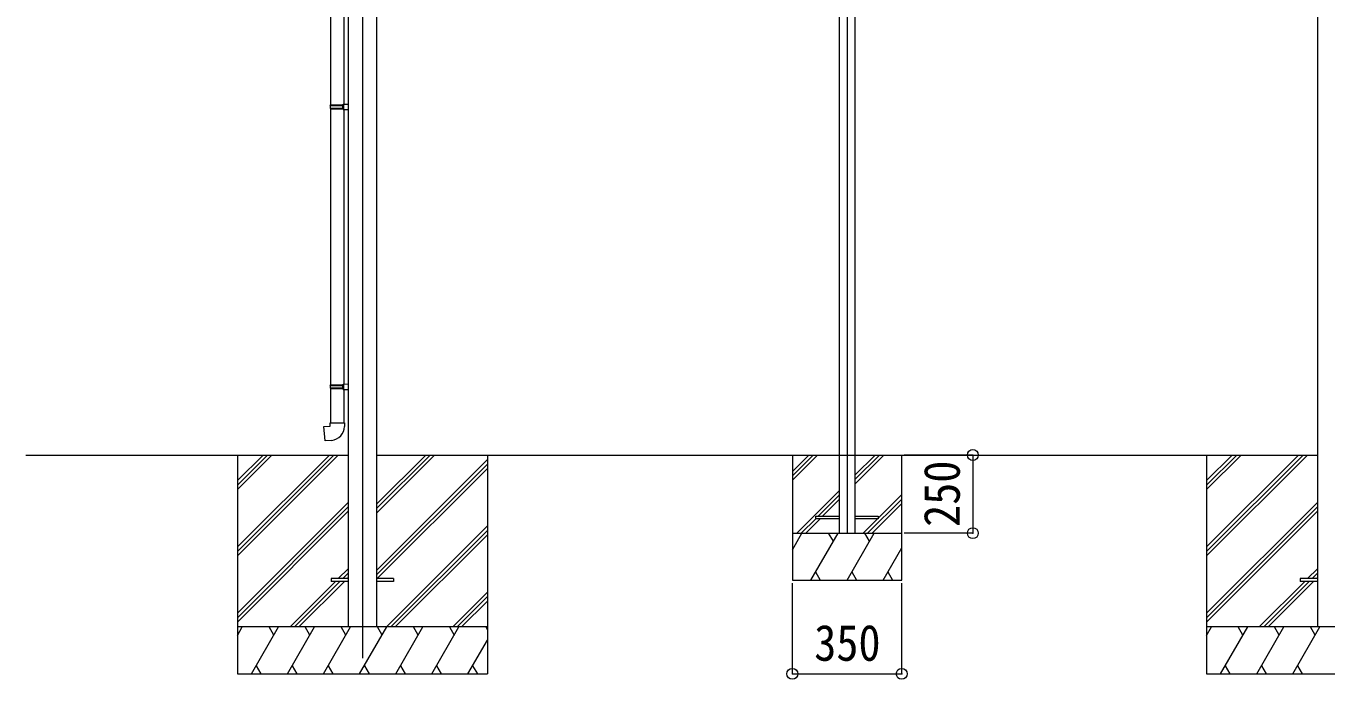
# Model space of a CAD drawing. Units: millimetres at full size, sheet at 1:35. Extents: x -9783 to 9892, y -6828 to 6752.
# Drawn here: x -2590 to 1568, y -1814 to 262 of the extents above; entities that cross this region are included whole.
import ezdxf
from ezdxf.enums import TextEntityAlignment as Align

# ---------------------------------------------------------------- set-up
doc = ezdxf.new("R2010")
doc.units = ezdxf.units.MM
doc.header["$LTSCALE"] = 35
doc.header["$PDMODE"] = 32
doc.header["$PDSIZE"] = 35
for name, color, linetype, lineweight in [('0-0_0', 7, 'Continuous', 9), ('0-1_本体', 4, 'Continuous', 9), ('0-2_部品', 7, 'Continuous', 9), ('0-8_PARTS2', 2, 'Continuous', 9), ('1-0_FRAME', 7, 'Continuous', 9), ('1-1_GLASS', 4, 'Continuous', 9), ('1-2_GLASS_SEAL', 7, 'Continuous', 9), ('1-8', 2, 'Continuous', 9), ('1-A', 6, 'Continuous', 9)]:
    doc.layers.add(name, color=color, linetype=linetype, lineweight=lineweight)
doc.styles.add('ＭＳ ゴシック', font='')
doc.styles.get('ＭＳ ゴシック').set_extended_font_data('MS Gothic')

msp = doc.modelspace()

# ---------------------------------------------------------------- linework, layer by layer
at = {"layer": '0-0_0'}
for p, q in [((-2589.89, -1110.56), (-1559.09, -1110.56)), ((-1913.89, -1110.56), (-1913.89, -1810.56)), ((-1913.89, -1404.74), (-1619.71, -1110.56)), ((-1913.89, -1418.88), (-1605.57, -1110.56)), ((-1913.89, -1433.02), (-1591.42, -1110.56)), ((-1913.89, -1220.89), (-1803.56, -1110.56)), ((-1913.89, -1206.75), (-1817.7, -1110.56)), ((-1913.89, -1192.61), (-1831.84, -1110.56)), ((-1468.69, -1296.19), (-1283.06, -1110.56)), ((-1468.69, -1282.05), (-1297.2, -1110.56)), ((-1468.69, -1267.91), (-1311.34, -1110.56)), ((-1468.69, -1110.56), (1540.91, -1110.56)), ((-1113.89, -1110.56), (-1113.89, -1810.56)), ((1186.11, -1110.56), (1186.11, -1810.56)), ((1186.11, -1404.74), (1480.29, -1110.56)), ((1186.11, -1418.88), (1494.43, -1110.56)), ((1186.11, -1433.02), (1508.58, -1110.56)), ((1186.11, -1220.89), (1296.44, -1110.56)), ((1186.11, -1206.75), (1282.3, -1110.56)), ((1186.11, -1192.61), (1268.16, -1110.56)), ((-1468.69, -1480.04), (-1113.89, -1125.24)), ((-1468.69, -1494.18), (-1113.89, -1139.38)), ((-1466.43, -1506.06), (-1113.89, -1153.53)), ((-1913.89, -1616.87), (-1559.09, -1262.07)), ((-1913.89, -1631.01), (-1559.09, -1276.21)), ((1186.11, -1616.87), (1540.91, -1262.07)), ((1186.11, -1631.01), (1540.91, -1276.21)), ((-1913.89, -1645.16), (-1559.09, -1290.36)), ((1186.11, -1645.16), (1540.91, -1290.36)), ((-1437.08, -1660.56), (-1113.89, -1337.37)), ((-1422.94, -1660.56), (-1113.89, -1351.51)), ((-1408.79, -1660.56), (-1113.89, -1365.66)), ((-1590.95, -1506.06), (-1559.09, -1474.2)), ((-1576.8, -1506.06), (-1559.09, -1488.35)), ((1509.05, -1506.06), (1540.91, -1474.2)), ((1523.2, -1506.06), (1540.91, -1488.35)), ((-1745.45, -1660.56), (-1599.95, -1515.06)), ((-1731.3, -1660.56), (-1585.8, -1515.06)), ((-1717.16, -1660.56), (-1571.66, -1515.06)), ((-1562.66, -1506.06), (-1559.09, -1502.49)), ((1354.55, -1660.56), (1500.05, -1515.06)), ((1368.7, -1660.56), (1514.2, -1515.06)), ((1382.84, -1660.56), (1528.34, -1515.06)), ((1537.34, -1506.06), (1540.91, -1502.49)), ((-1224.95, -1660.56), (-1113.89, -1549.5)), ((-1210.8, -1660.56), (-1113.89, -1563.65)), ((-1196.66, -1660.56), (-1113.89, -1577.79)), ((-1113.89, -1660.56), (-1913.89, -1660.56)), ((-1913.89, -1688.06), (-1898.01, -1660.56)), ((-1869.14, -1810.56), (-1782.54, -1660.56)), ((-1797.54, -1686.54), (-1812.54, -1660.56)), ((-1753.67, -1810.56), (-1667.07, -1660.56)), ((-1682.07, -1686.54), (-1697.07, -1660.56)), ((-1638.2, -1810.56), (-1551.6, -1660.56)), ((-1566.6, -1686.54), (-1581.6, -1660.56)), ((-1522.73, -1810.56), (-1436.13, -1660.56)), ((-1451.13, -1686.54), (-1466.13, -1660.56)), ((-1407.26, -1810.56), (-1320.66, -1660.56)), ((-1335.66, -1686.54), (-1350.66, -1660.56)), ((-1291.79, -1810.56), (-1205.19, -1660.56)), ((-1235.19, -1660.56), (-1220.19, -1686.54)), ((-1119.72, -1660.56), (-1113.89, -1670.66)), ((1986.11, -1660.56), (1186.11, -1660.56)), ((1186.11, -1688.06), (1201.99, -1660.56)), ((1230.86, -1810.56), (1317.46, -1660.56)), ((1302.46, -1686.54), (1287.46, -1660.56)), ((1346.33, -1810.56), (1432.93, -1660.56)), ((1417.93, -1686.54), (1402.93, -1660.56)), ((1461.8, -1810.56), (1548.4, -1660.56)), ((1533.4, -1686.54), (1518.4, -1660.56)), ((-1176.32, -1810.56), (-1113.89, -1702.42)), ((-1854.14, -1784.58), (-1839.14, -1810.56)), ((-1738.67, -1784.58), (-1723.67, -1810.56)), ((-1623.2, -1784.58), (-1608.2, -1810.56)), ((-1507.73, -1784.58), (-1492.73, -1810.56)), ((-1392.26, -1784.58), (-1377.26, -1810.56)), ((-1276.79, -1784.58), (-1261.79, -1810.56)), ((-1161.32, -1784.58), (-1146.32, -1810.56)), ((1245.86, -1784.58), (1260.86, -1810.56)), ((1361.33, -1784.58), (1376.33, -1810.56)), ((1476.8, -1784.58), (1491.8, -1810.56)), ((-1913.89, -1810.56), (-1113.89, -1810.56)), ((1186.11, -1810.56), (1986.11, -1810.56))]:
    msp.add_line(p, q, dxfattribs=at)
at = {"layer": '0-1_本体'}
for p, q in [((-1559.09, 1215.82), (-1559.09, -1660.56)), ((-1468.69, 1215.82), (-1468.69, -1660.56)), ((1540.91, 1215.82), (1540.91, -1660.56))]:
    msp.add_line(p, q, dxfattribs=at)
at = {"layer": '0-2_部品'}
for p, q in [((-1615.49, 903.38), (-1615.49, 9.19)), ((-1573.49, 900.82), (-1573.49, 11.75)), ((-1617.49, 7.19), (-1616.49, 9.19)), ((-1617.49, 7.19), (-1573.49, 7.19)), ((-1617.49, 7.19), (-1617.49, -0.81)), ((-1616.49, 9.19), (-1573.49, 9.19)), ((-1577.96, 7.19), (-1578.39, 9.19)), ((-1575.49, 11.69), (-1559.49, 12.16)), ((-1575.49, 9.69), (-1575.49, 11.69)), ((-1575.49, 9.69), (-1573.49, 9.69)), ((-1559.49, 12.16), (-1559.49, -5.78)), ((-1617.49, -0.81), (-1573.49, -0.81)), ((-1617.49, -0.81), (-1616.49, -2.81)), ((-1616.49, -2.81), (-1573.49, -2.81)), ((-1615.49, -2.81), (-1615.49, -885.97)), ((-1575.49, -5.31), (-1575.49, -3.31)), ((-1575.49, -5.31), (-1559.49, -5.78)), ((-1573.49, -5.37), (-1573.49, -883.41)), ((-1617.49, -887.97), (-1616.49, -885.97)), ((-1617.49, -887.97), (-1573.49, -887.97)), ((-1617.49, -887.97), (-1617.49, -895.97)), ((-1617.49, -895.97), (-1573.49, -895.97)), ((-1617.49, -895.97), (-1616.49, -897.97)), ((-1616.49, -885.97), (-1573.49, -885.97)), ((-1616.49, -897.97), (-1573.49, -897.97)), ((-1615.49, -897.97), (-1615.49, -1007.97)), ((-1577.96, -887.97), (-1578.39, -885.97)), ((-1575.49, -883.47), (-1559.49, -883)), ((-1575.49, -885.47), (-1575.49, -883.47)), ((-1575.49, -885.47), (-1573.49, -885.47)), ((-1575.49, -900.47), (-1575.49, -898.47)), ((-1575.49, -900.47), (-1559.49, -900.94)), ((-1573.49, -900.53), (-1573.49, -1007.97)), ((-1559.49, -883), (-1559.49, -900.94)), ((-1617.49, -1007.97), (-1571.49, -1007.97)), ((-1617.49, -1017.97), (-1617.49, -1007.97)), ((-1571.49, -1007.97), (-1571.49, -1018.88))]:
    msp.add_line(p, q, dxfattribs=at)
at = {"layer": '0-2_部品', "color": 4}
for p, q in [((-1613.89, -1506.06), (-1613.89, -1515.06)), ((-1559.09, -1506.06), (-1613.89, -1506.06)), ((-1559.09, -1515.06), (-1613.89, -1515.06)), ((-1414.29, -1506.06), (-1469.09, -1506.06)), ((1485.71, -1506.06), (1485.71, -1515.06)), ((1540.51, -1506.06), (1485.71, -1506.06)), ((1540.51, -1515.06), (1485.71, -1515.06))]:
    msp.add_line(p, q, dxfattribs=at)
at = {"layer": '0-2_部品'}
for points in [[(-1577.96, 7.19), (-1577.96, -0.81), (-1578.39, -2.81)], [(-1575.49, -3.31), (-1573.49, -3.31), (-1573.49, 9.69)], [(-1577.96, -887.97), (-1577.96, -895.97), (-1578.39, -897.97)], [(-1575.49, -898.47), (-1573.49, -898.47), (-1573.49, -885.47)], [(-1612.57, -1063.71), (-1633.4, -1065.53), (-1637.41, -1019.71), (-1617.49, -1017.97)]]:
    msp.add_lwpolyline(points, dxfattribs=at)
at = {"layer": '0-2_部品', "color": 4}
msp.add_lwpolyline([(-1414.29, -1506.06), (-1414.29, -1515.06), (-1469.09, -1515.06)], dxfattribs=at)
at = {"layer": '0-2_部品'}
msp.add_arc((-1616.49, -1018.88), 45, 275, 0, dxfattribs=at)
at = {"layer": '0-8_PARTS2'}
msp.add_line((-1513.89, 1189.44), (-1513.89, -1760.56), dxfattribs=at)
at = {"layer": '1-0_FRAME'}
for p, q in [((-138.89, -1110.56), (-138.89, -1510.56)), ((-138.89, -1162.91), (-86.54, -1110.56)), ((-138.89, -1177.05), (-72.4, -1110.56)), ((-138.89, -1191.19), (-58.26, -1110.56)), ((61.11, -1203.33), (153.88, -1110.56)), ((61.11, -1189.18), (139.73, -1110.56)), ((61.11, -1175.04), (125.59, -1110.56)), ((211.11, -1510.56), (211.11, -1110.56)), ((-124.41, -1360.56), (11.11, -1225.04)), ((-56.27, -1306.56), (11.11, -1239.18)), ((136.11, -1312.17), (211.11, -1237.17)), ((-42.13, -1306.56), (11.11, -1253.33)), ((101.87, -1360.56), (211.11, -1251.32)), ((116.01, -1360.56), (211.11, -1265.46)), ((-110.27, -1360.56), (-63.89, -1314.18)), ((-96.13, -1360.56), (-50.13, -1314.56)), ((87.72, -1360.56), (133.72, -1314.56)), ((-138.89, -1413.68), (-108.22, -1360.56)), ((-138.89, -1360.56), (211.11, -1360.56)), ((-79.35, -1510.56), (7.25, -1360.56)), ((-7.75, -1386.54), (-22.75, -1360.56)), ((36.12, -1510.56), (122.72, -1360.56)), ((107.72, -1386.54), (92.72, -1360.56)), ((151.59, -1510.56), (211.11, -1407.46)), ((-64.36, -1484.58), (-49.36, -1510.56)), ((51.11, -1484.58), (66.11, -1510.56)), ((166.58, -1484.58), (181.58, -1510.56)), ((-138.89, -1510.56), (211.11, -1510.56))]:
    msp.add_line(p, q, dxfattribs=at)
at = {"layer": '1-1_GLASS'}
for p, q in [((11.11, 1192.79), (11.11, -1360.56)), ((61.11, 1192.79), (61.11, -1360.56))]:
    msp.add_line(p, q, dxfattribs=at)
at = {"layer": '1-2_GLASS_SEAL', "color": 4}
for p, q in [((11.11, -1314.56), (-63.89, -1314.56)), ((61.11, -1306.56), (136.11, -1306.56))]:
    msp.add_line(p, q, dxfattribs=at)
for points in [[(-63.89, -1314.56), (-63.89, -1306.56), (11.11, -1306.56)], [(136.11, -1306.56), (136.11, -1314.56), (61.11, -1314.56)]]:
    msp.add_lwpolyline(points, dxfattribs=at)
at = {"layer": '1-8'}
msp.add_line((36.11, 1208.57), (36.11, -1360.56), dxfattribs=at)
at = {"layer": '1-A'}
for p, q in [((438.38, -1110.56), (218.88, -1110.56)), ((438.38, -1110.56), (438.38, -1360.56)), ((438.38, -1360.56), (218.88, -1360.56)), ((-138.89, -1810.56), (-138.89, -1520.39)), ((211.11, -1810.56), (211.11, -1520.39)), ((-138.89, -1810.56), (211.11, -1810.56))]:
    msp.add_line(p, q, dxfattribs=at)
for p in [(438.38, -1110.56), (438.38, -1360.56), (-138.89, -1810.56), (211.11, -1810.56)]:
    msp.add_point(p, dxfattribs=at)

# ---------------------------------------------------------------- texts
at = {"layer": '1-A', "color": 7, "style": 'ＭＳ ゴシック', "width": 0.9}
msp.add_text('250', height=115.5, rotation=90, dxfattribs=at).set_placement((431.38, -1340.56), align=Align.BOTTOM_LEFT)
msp.add_text('350', height=115.5, dxfattribs=at).set_placement((-68.89, -1803.56), align=Align.BOTTOM_LEFT)

doc.saveas('drawing.dxf')
